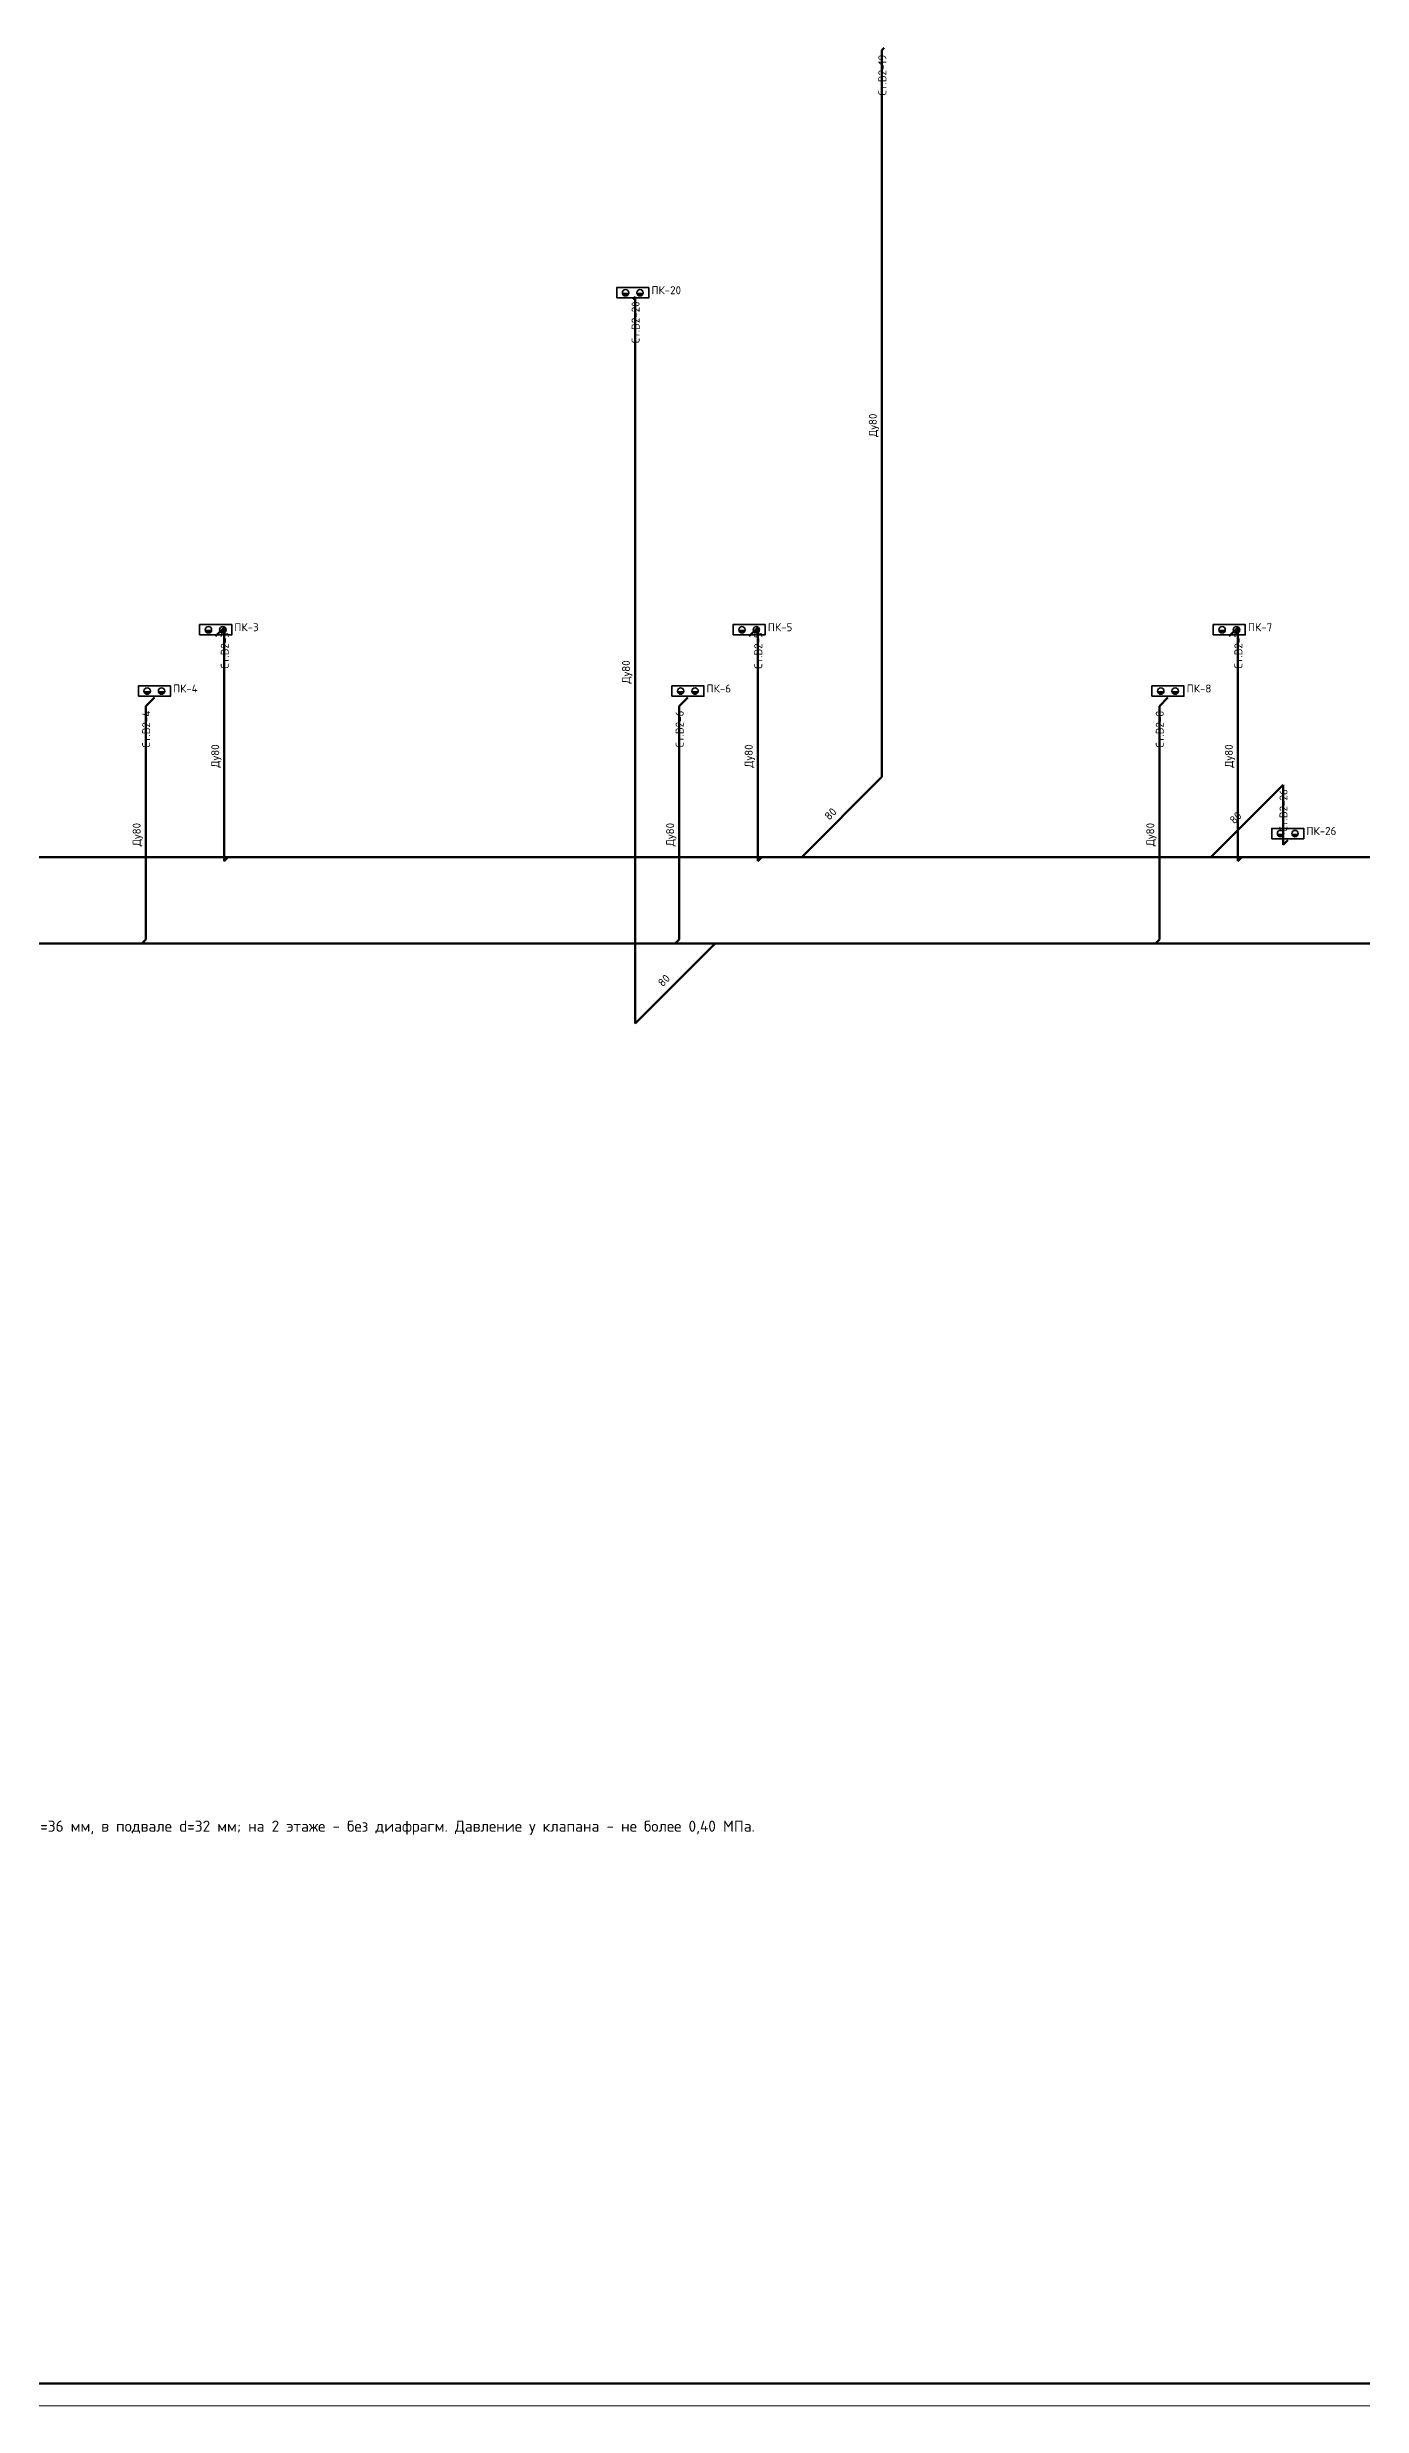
# Model space of a CAD drawing. Header units: millimetres. Extents: x 0 to 2118900, y -20000 to 84100.
# Drawn here: x 2029571 to 2059141, y 0 to 53064 of the extents above; entities that cross this region are included whole.
import ezdxf
from ezdxf.enums import TextEntityAlignment as Align

# ---------------------------------------------------------------- set-up
doc = ezdxf.new("R2010")
doc.units = ezdxf.units.MM
for name, color, linetype, lineweight in [('ПТ_В2', 3, 'Continuous', 50), ('ПТ_ПК', 30, 'Continuous', 35), ('ПТ_рамка', 7, 'Continuous', 50), ('ПТ_рамка_тонк', 7, 'Continuous', 18), ('ПТ_текст', 7, 'Continuous', 18)]:
    doc.layers.add(name, color=color, linetype=linetype, lineweight=lineweight)
doc.styles.add('ПТ', font='isocpeur.ttf')

# ---------------------------------------------------------------- blocks, each defined once
blk = doc.blocks.new('PK2')
h = blk.add_hatch(color=7)
h.dxf.hatch_style = 1
h.paths.add_polyline_path([(-2.6, 1.3, 1), (-1, 1.3)])
h = blk.add_hatch(color=7)
h.dxf.hatch_style = 1
h.paths.add_polyline_path([(1, 1.3, 1), (2.6, 1.3)])
blk.add_lwpolyline([(-4, 0), (4, 0), (4, 2.6), (-4, 2.6)], close=True)
for centre in [(-1.8, 1.3), (1.8, 1.3)]:
    blk.add_circle(centre, 0.8)

msp = doc.modelspace()

# ---------------------------------------------------------------- linework, layer by layer
at = {"layer": 'ПТ_В2'}
for p, q in [((2048346.5, 52996.5), (2048399.5, 53049.5)), ((2048346.5, 36646.5), (2048346.5, 52996.5)), ((2042795.7, 47445.7), (2042742.6, 47392.6)), ((2042795.7, 31095.7), (2042795.7, 47445.7)), ((2033555, 40005), (2033360.5, 39810.5)), ((2033555, 34755), (2033555, 40005)), ((2045555, 40005), (2045360.5, 39810.5)), ((2045555, 34755), (2045555, 40005)), ((2056355, 40005), (2056160.5, 39810.5)), ((2056355, 34755), (2056355, 40005)), ((2031787.2, 38237.2), (2031981.6, 38431.6)), ((2031787.2, 32987.2), (2031787.2, 38237.2)), ((2043787.2, 38237.2), (2043981.6, 38431.6)), ((2043787.2, 32987.2), (2043787.2, 38237.2)), ((2054587.2, 38237.2), (2054781.6, 38431.6)), ((2054587.2, 32987.2), (2054587.2, 38237.2)), ((2046543.3, 34843.3), (2048346.5, 36646.5)), ((2055743.3, 34843.3), (2057369.7, 36469.7)), ((2057369.7, 36469.7), (2057369.7, 35119.7)), ((2057369.7, 35119.7), (2057475.8, 35225.8)), ((2026043.3, 34843.3), (2033643.3, 34843.3)), ((2033643.3, 34843.3), (2033555, 34755)), ((2033643.3, 34843.3), (2039043.3, 34843.3)), ((2039043.3, 34843.3), (2045643.3, 34843.3)), ((2045643.3, 34843.3), (2045555, 34755)), ((2045643.3, 34843.3), (2046543.3, 34843.3)), ((2046543.3, 34843.3), (2055743.3, 34843.3)), ((2055743.3, 34843.3), (2056443.3, 34843.3)), ((2056443.3, 34843.3), (2056355, 34755)), ((2056443.3, 34843.3), (2060043.3, 34843.3)), ((2031698.8, 32898.8), (2031787.2, 32987.2)), ((2043698.8, 32898.8), (2043787.2, 32987.2)), ((2054498.8, 32898.8), (2054587.2, 32987.2)), ((2024098.8, 32898.8), (2031698.8, 32898.8)), ((2031698.8, 32898.8), (2037098.8, 32898.8)), ((2037098.8, 32898.8), (2043698.8, 32898.8)), ((2044598.8, 32898.8), (2042795.7, 31095.7)), ((2043698.8, 32898.8), (2044598.8, 32898.8)), ((2044598.8, 32898.8), (2054498.8, 32898.8)), ((2054498.8, 32898.8), (2058098.8, 32898.8)), ((2058098.8, 32898.8), (2061698.8, 32898.8))]:
    msp.add_line(p, q, dxfattribs=at)
at = {"layer": 'ПТ_рамка', "lineweight": 70}
msp.add_lwpolyline([(2002000, 500), (2118400, 500), (2118400, 83600), (2002000, 83600)], close=True, dxfattribs=at)
at = {"layer": 'ПТ_рамка_тонк', "lineweight": 13}
msp.add_lwpolyline([(2000000, 0), (2118900, 0), (2118900, 84100), (2000000, 84100)], close=True, dxfattribs=at)

# ---------------------------------------------------------------- block references
at = {"layer": 'ПТ_ПК', "xscale": 90, "yscale": 90}
for p in [(2042742.6, 47422.6), (2033360.5, 39840.5), (2045360.5, 39840.5), (2056160.5, 39840.5), (2031981.6, 38461.6), (2043981.6, 38461.6), (2054781.6, 38461.6), (2057475.8, 35255.8)]:
    msp.add_blockref('PK2', p, dxfattribs=at)

# ---------------------------------------------------------------- texts
at = {"layer": 'ПТ_текст', "style": 'ПТ'}
for s, p in [('Ст.В2-19', (2048266.5, 52896.5)), ('Ст.В2-20', (2042715.7, 47345.7)), ('Ст.В2-3', (2033475, 39905)), ('Ст.В2-5', (2045475, 39905)), ('Ст.В2-7', (2056275, 39905)), ('Ст.В2-4', (2031707.2, 38137.2)), ('Ст.В2-6', (2043707.2, 38137.2)), ('Ст.В2-8', (2054507.2, 38137.2)), ('Ст.В2-26', (2057289.7, 36369.7))]:
    msp.add_text(s, height=180, rotation=90, dxfattribs=at).set_placement(p, align=Align.TOP_RIGHT)
for s, p in [('ПК-20', (2043162.6, 47452.6)), ('ПК-3', (2033780.5, 39870.5)), ('ПК-5', (2045780.5, 39870.5)), ('ПК-7', (2056580.5, 39870.5)), ('ПК-4', (2032401.6, 38491.6)), ('ПК-6', (2044401.6, 38491.6)), ('ПК-8', (2055201.6, 38491.6)), ('ПК-26', (2057895.8, 35285.8))]:
    msp.add_text(s, height=180, dxfattribs=at).set_placement(p, align=Align.BOTTOM_LEFT)
for s, rotation, p in [('Ду80', 90, (2048286.5, 44821.5)), ('Ду80', 90, (2042735.7, 39270.7)), ('Ду80', 90, (2033495, 37380)), ('Ду80', 90, (2045495, 37380)), ('Ду80', 90, (2056295, 37380)), ('Ду80', 90, (2031727.2, 35612.2)), ('Ду80', 90, (2043727.2, 35612.2)), ('80', 45, (2047384.9, 35804.9)), ('Ду80', 90, (2054527.2, 35612.2)), ('80', 45, (2056496.5, 35716.5)), ('80', 45, (2043637.2, 32057.2))]:
    msp.add_text(s, height=180, rotation=rotation, dxfattribs=at).set_placement(p, align=Align.BOTTOM_RIGHT)
at = {"layer": 'ПТ_текст', "insert": (2003000, 14000), "char_height": 250, "width": 60000, "attachment_point": 1, "style": 'ПТ'}
msp.add_mtext('1. Схема выполнена без соблюдения масштаба по вертикали. \\P2. Кольцевая сеть - Ду100 на отм. -0,400, стояки и подводки к шкафам - Ду80, клапаны ПК - Ду65 (узел 7). \\P3. Клапаны ПК: подвал - отм. -0,850, 1 этаж - +1,350, 2 этаж - +5,050. Между клапаном и соединительной головкой - диафрагма Ду65 (поз. 121, 120): на 1 этаже d=36 мм, в подвале d=32 мм; на 2 этаже - без диафрагм. Давление у клапана - не более 0,40 МПа. \\P4. Планы - листы 4-6.', dxfattribs=at)

doc.saveas('drawing.dxf')
